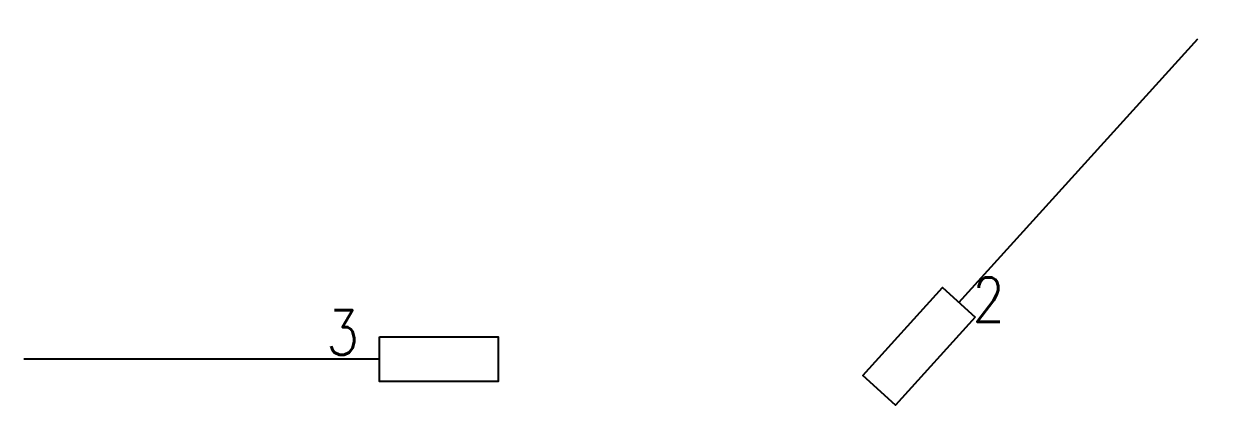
# Model space of a CAD drawing. Header units: millimetres. Extents: x 146012 to 146744, y 142038 to 142832.
# Drawn here: x 146272.75 to 146312.9, y 142767.35 to 142780.21 of the extents above; entities that cross this region are included whole.
import ezdxf
from ezdxf.enums import TextEntityAlignment as Align

# ---------------------------------------------------------------- set-up
doc = ezdxf.new("R2010")
doc.units = ezdxf.units.MM
doc.layers.get('0').update_dxf_attribs({"linetype": 'CONTINUOUS'})
doc.layers.add('P_370', color=7, linetype='CONTINUOUS')
doc.styles.get("Standard").update_dxf_attribs({"font": 'romans.shx', "width": 0.85})

# ---------------------------------------------------------------- blocks, each defined once
blk = doc.blocks.new('P_370_01')
at = {"color": 0, "linetype": 'Continuous'}
blk.add_lwpolyline([(12, 0.75), (16, 0.75), (16, -0.75), (12, -0.75)], close=True, dxfattribs=at)
at = {"color": 0, "linetype": 'Continuous', "flags": 128}
blk.add_lwpolyline([(12, 0), (0, 0)], dxfattribs=at)
at = {"color": 0, "linetype": 'Continuous', "width": 0.75, "flags": 3}
for tag, p in [('DEF_LEG', (0, -10)), ('DEF_COUP', (0, -12.5)), ('DEF_TYPE', (0, -15))]:
    blk.add_attdef(tag, text='', height=1.2, dxfattribs=at).set_placement(p, align=Align.MIDDLE)

msp = doc.modelspace()

# ---------------------------------------------------------------- block references
at = {"layer": 'P_370', "rotation": 227.823202252254}
msp.add_blockref('P_370_01', (146312.342, 142779.708), dxfattribs=at)
at = {"layer": 'P_370'}
msp.add_blockref('P_370_01', (146272.751, 142768.899), dxfattribs=at)

# ---------------------------------------------------------------- texts
at = {"layer": 'P_370', "linetype": 'Continuous', "width": 0.85}
for s, p in [('2', (146304.742, 142770.16)), ('3', (146282.958, 142769.051))]:
    msp.add_text(s, height=1.5, dxfattribs=at).set_placement(p)

doc.saveas('drawing.dxf')
